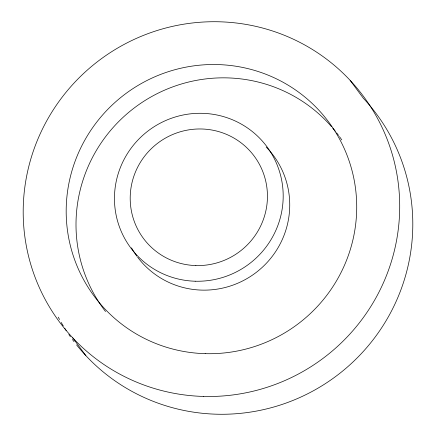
<?xml version="1.0" encoding="UTF-8"?>
<svg xmlns="http://www.w3.org/2000/svg" width="436" height="436" viewBox="0 0 436 436"><rect width="100%" height="100%" fill="white"/><g stroke="black" fill="none" stroke-linecap="round" stroke-linejoin="round"><path stroke-width="0.65" d="M350.168 80.404L363.275 98.176A189.273 186.352 -36.4 0 1 346.44 367.875A189.273 186.352 -36.4 0 1 76.556 344.871M72.725 337.824L85.832 355.596M74.044 341.655A189.273 186.352 -36.4 0 1 72.409 339.481M70.409 336.723A189.273 186.352 -36.4 0 1 68.844 334.488M66.185 330.532A189.273 186.352 -36.4 0 1 64.719 328.243M63.285 325.932A189.273 186.352 -36.4 0 1 61.209 322.444M59.541 319.506A189.273 186.352 -36.4 0 1 58.25 317.146M266.178 147.057A84.824 83.516 -36.4 0 1 259.894 269.437A84.824 83.516 -36.4 0 1 137.667 257.267M136.877 256.194A84.824 83.516 -36.4 0 1 131.503 247.817M339.442 136.588A146.06 143.809 -36.4 0 1 341.775 139.907M105.539 311.544A146.06 143.809 -36.4 0 1 129.993 111.311A146.06 143.809 -36.4 0 1 331.458 126.582M332.772 128.108A146.06 143.809 -36.4 0 1 335.344 131.22M336.597 132.811A146.06 143.809 -36.4 0 1 338.641 135.498M203.34 396.428A189.273 186.352 -36.4 0 0 378.383 120.036A189.273 186.352 -36.4 0 0 52.62 110.875A189.273 186.352 -36.4 0 0 203.34 396.428M195.862 265.562A69.002 67.94 -36.4 0 0 259.676 164.803A69.002 67.94 -36.4 0 0 140.921 161.462A69.002 67.94 -36.4 0 0 195.862 265.562M205.193 353.661A146.06 143.809 -36.4 0 0 340.265 140.376A146.06 143.809 -36.4 0 0 88.884 133.307A146.06 143.809 -36.4 0 0 205.193 353.661M195.186 281.22A84.824 83.516 -36.4 0 0 273.634 157.352A84.824 83.516 -36.4 0 0 127.639 153.249A84.824 83.516 -36.4 0 0 195.186 281.22"/></g></svg>
